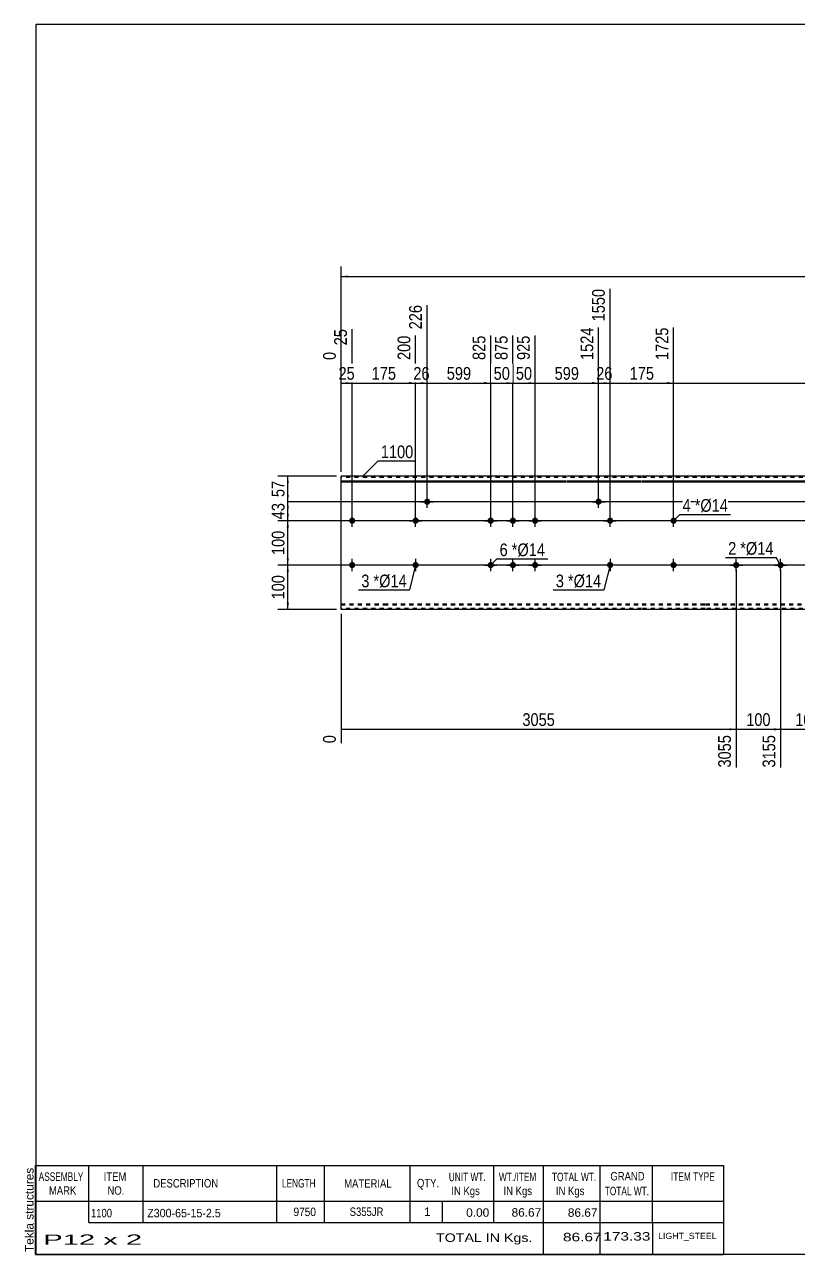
# Model space of a CAD drawing. Header units: millimetres. Extents: x -71 to 331, y -160 to 117.
# Drawn here: x -71.3 to 102.8, y -160.3 to 116.8 of the extents above; entities that cross this region are included whole.
import ezdxf

# ---------------------------------------------------------------- set-up
doc = ezdxf.new("R2010")
doc.units = ezdxf.units.MM
doc.linetypes.add('DXK_LINE_DOT1', pattern=[1.8814, 0.9407, -0.9407])
doc.styles.add('Arial', font='ARIAL.TTF', dxfattribs={"height": 0.2})
doc.styles.add('Arial Narrow', font='ARIALN.TTF', dxfattribs={"height": 0.2})

# ---------------------------------------------------------------- blocks, each defined once
blk = doc.blocks.new('Unknown-629083987-2176')
at = {"color": 5, "linetype": 'Continuous'}
for p, q in [((331.25, 116.75), (-68.75, 116.75)), ((-68.75, 116.75), (-68.75, -160.25)), ((331.25, -160.25), (331.25, 116.75)), ((-68.75, -160.25), (331.25, -160.25))]:
    blk.add_line(p, q, dxfattribs=at)
at = {"color": 174, "linetype": 'Continuous', "style": 'Arial'}
blk.add_text('Tekla structures', height=1.9102, rotation=90, dxfattribs=at).set_placement((-69.25, -159.75))
blk = doc.blocks.new('Part-629083987-1218 - 1203')
at = {"color": 2, "linetype": 'Continuous'}
for p, q in [((0, -15), (0, 15)), ((9.6, 15), (0, 15)), ((0, 13.94), (9.6, 13.94)), ((26.49, 15), (9.7, 15)), ((9.7, 13.94), (26.49, 13.94)), ((50.79, 15), (26.59, 15)), ((26.59, 13.94), (50.79, 13.94)), ((67.68, 15), (50.89, 15)), ((50.89, 13.94), (67.68, 13.94)), ((81.97, 15), (67.78, 15)), ((67.78, 13.94), (81.97, 13.94)), ((105.87, 15), (82.07, 15)), ((82.07, 13.94), (105.87, 13.94)), ((129.77, 15), (105.97, 15)), ((105.97, 13.94), (129.77, 13.94)), ((143.27, 15), (129.87, 15)), ((129.87, 13.94), (143.27, 13.94)), ((167.17, 15), (143.37, 15)), ((143.37, 13.94), (167.17, 13.94)), ((191.07, 15), (167.27, 15)), ((167.27, 13.94), (191.07, 13.94)), ((205.37, 15), (191.17, 15)), ((191.17, 13.94), (205.37, 13.94)), ((222.26, 15), (205.47, 15)), ((205.47, 13.94), (222.26, 13.94)), ((246.56, 15), (222.36, 15)), ((222.36, 13.94), (246.56, 13.94)), ((263.45, 15), (246.66, 15)), ((246.66, 13.94), (263.45, 13.94)), ((273.15, 15), (263.55, 15)), ((263.55, 13.94), (273.15, 13.94)), ((273.15, 15), (273.15, -15)), ((0, 13.76), (9.6, 13.76)), ((9.7, 13.76), (26.49, 13.76)), ((26.59, 13.76), (50.79, 13.76)), ((50.89, 13.76), (67.68, 13.76)), ((67.78, 13.76), (81.97, 13.76)), ((82.07, 13.76), (105.87, 13.76)), ((105.97, 13.76), (129.77, 13.76)), ((129.87, 13.76), (143.27, 13.76)), ((143.37, 13.76), (167.17, 13.76)), ((167.27, 13.76), (191.07, 13.76)), ((191.17, 13.76), (205.37, 13.76)), ((205.47, 13.76), (222.26, 13.76)), ((222.36, 13.76), (246.56, 13.76)), ((246.66, 13.76), (263.45, 13.76)), ((263.55, 13.76), (273.15, 13.76)), ((9.6, -15), (0, -15)), ((26.49, -15), (9.7, -15)), ((50.79, -15), (26.59, -15)), ((67.68, -15), (50.89, -15)), ((81.97, -15), (67.78, -15)), ((105.87, -15), (82.07, -15)), ((129.77, -15), (105.97, -15)), ((143.27, -15), (129.87, -15)), ((167.17, -15), (143.37, -15)), ((191.07, -15), (167.27, -15)), ((205.37, -15), (191.17, -15)), ((222.26, -15), (205.47, -15)), ((246.56, -15), (222.36, -15)), ((263.45, -15), (246.66, -15)), ((273.15, -15), (263.55, -15))]:
    blk.add_line(p, q, dxfattribs=at)
at = {"color": 7, "linetype": 'DXK_LINE_DOT1'}
for p, q in [((9.6, 14.75), (0, 14.75)), ((26.49, 14.75), (9.7, 14.75)), ((50.79, 14.75), (26.59, 14.75)), ((67.68, 14.75), (50.89, 14.75)), ((81.97, 14.75), (67.78, 14.75)), ((105.87, 14.75), (82.07, 14.75)), ((129.77, 14.75), (105.97, 14.75)), ((143.27, 14.75), (129.87, 14.75)), ((167.17, 14.75), (143.37, 14.75)), ((191.07, 14.75), (167.27, 14.75)), ((205.37, 14.75), (191.17, 14.75)), ((222.26, 14.75), (205.47, 14.75)), ((246.56, 14.75), (222.36, 14.75)), ((263.45, 14.75), (246.66, 14.75)), ((273.15, 14.75), (263.55, 14.75)), ((0, -13.76), (9.6, -13.76)), ((9.7, -13.76), (26.49, -13.76)), ((26.59, -13.76), (50.79, -13.76)), ((50.89, -13.76), (67.68, -13.76)), ((67.78, -13.76), (81.97, -13.76)), ((82.07, -13.76), (105.87, -13.76)), ((105.97, -13.76), (129.77, -13.76)), ((129.87, -13.76), (143.27, -13.76)), ((143.37, -13.76), (167.17, -13.76)), ((167.27, -13.76), (191.07, -13.76)), ((191.17, -13.76), (205.37, -13.76)), ((205.47, -13.76), (222.26, -13.76)), ((222.36, -13.76), (246.56, -13.76)), ((246.66, -13.76), (263.45, -13.76)), ((263.55, -13.76), (273.15, -13.76)), ((0, -13.94), (9.6, -13.94)), ((9.6, -14.75), (0, -14.75)), ((9.7, -13.94), (26.49, -13.94)), ((26.49, -14.75), (9.7, -14.75)), ((26.59, -13.94), (50.79, -13.94)), ((50.79, -14.75), (26.59, -14.75)), ((50.89, -13.94), (67.68, -13.94)), ((67.68, -14.75), (50.89, -14.75)), ((67.78, -13.94), (81.97, -13.94)), ((81.97, -14.75), (67.78, -14.75)), ((82.07, -13.94), (105.87, -13.94)), ((105.87, -14.75), (82.07, -14.75)), ((105.97, -13.94), (129.77, -13.94)), ((129.77, -14.75), (105.97, -14.75)), ((129.87, -13.94), (143.27, -13.94)), ((143.27, -14.75), (129.87, -14.75)), ((143.37, -13.94), (167.17, -13.94)), ((167.17, -14.75), (143.37, -14.75)), ((167.27, -13.94), (191.07, -13.94)), ((191.07, -14.75), (167.27, -14.75)), ((191.17, -13.94), (205.37, -13.94)), ((205.37, -14.75), (191.17, -14.75)), ((205.47, -13.94), (222.26, -13.94)), ((222.26, -14.75), (205.47, -14.75)), ((222.36, -13.94), (246.56, -13.94)), ((246.56, -14.75), (222.36, -14.75)), ((246.66, -13.94), (263.45, -13.94)), ((263.45, -14.75), (246.66, -14.75)), ((263.55, -13.94), (273.15, -13.94)), ((273.15, -14.75), (263.55, -14.75))]:
    blk.add_line(p, q, dxfattribs=at)
blk = doc.blocks.new('Bolt-629083987-1224 - 1203')
at = {"linetype": 'Continuous'}
for points in [[(32.99, 5, -1), (34.39, 5, -1)], [(37.99, 5, -1), (39.39, 5, -1)], [(42.99, 5, -1), (44.39, 5, -1)], [(32.99, -5, -1), (34.39, -5, -1)], [(37.99, -5, -1), (39.39, -5, -1)], [(42.99, -5, -1), (44.39, -5, -1)]]:
    blk.add_hatch(color=3, dxfattribs=at).paths.add_polyline_path(points)
at = {"color": 3, "linetype": 'Continuous'}
for p, q in [((33.69, 3.6), (33.69, 6.4)), ((38.69, 3.6), (38.69, 6.4)), ((43.69, 3.6), (43.69, 6.4)), ((32.29, 5), (35.09, 5)), ((37.29, 5), (40.09, 5)), ((42.29, 5), (45.09, 5)), ((32.29, -5), (35.09, -5)), ((33.69, -6.4), (33.69, -3.6)), ((37.29, -5), (40.09, -5)), ((38.69, -6.4), (38.69, -3.6)), ((42.29, -5), (45.09, -5)), ((43.69, -6.4), (43.69, -3.6))]:
    blk.add_line(p, q, dxfattribs=at)
blk = doc.blocks.new('Bolt-629083987-1225 - 1203')
at = {"linetype": 'Continuous'}
blk.add_hatch(color=3, dxfattribs=at).paths.add_polyline_path([(18.69, 9.27, -1), (20.09, 9.27, -1)])
at = {"color": 3, "linetype": 'Continuous'}
for p, q in [((17.99, 9.27), (20.79, 9.27)), ((19.39, 7.87), (19.39, 10.67))]:
    blk.add_line(p, q, dxfattribs=at)
blk = doc.blocks.new('Bolt-629083987-1226 - 1203')
at = {"linetype": 'Continuous'}
blk.add_hatch(color=3, dxfattribs=at).paths.add_polyline_path([(57.28, 9.27, -1), (58.68, 9.27, -1)])
at = {"color": 3, "linetype": 'Continuous'}
for p, q in [((56.58, 9.27), (59.38, 9.27)), ((57.98, 7.87), (57.98, 10.67))]:
    blk.add_line(p, q, dxfattribs=at)
blk = doc.blocks.new('Bolt-629083987-1227 - 1203')
at = {"linetype": 'Continuous'}
blk.add_hatch(color=3, dxfattribs=at).paths.add_polyline_path([(17.49, -5, -1), (16.09, -5, -1)])
at = {"color": 3, "linetype": 'Continuous'}
for p, q in [((18.19, -5), (15.39, -5)), ((16.79, -3.6), (16.79, -6.4))]:
    blk.add_line(p, q, dxfattribs=at)
blk = doc.blocks.new('Bolt-629083987-1228 - 1203')
at = {"linetype": 'Continuous'}
blk.add_hatch(color=3, dxfattribs=at).paths.add_polyline_path([(16.09, 5, -1), (17.49, 5, -1)])
at = {"color": 3, "linetype": 'Continuous'}
for p, q in [((16.79, 3.6), (16.79, 6.4)), ((15.39, 5), (18.19, 5))]:
    blk.add_line(p, q, dxfattribs=at)
blk = doc.blocks.new('Bolt-629083987-1229 - 1203')
at = {"linetype": 'Continuous'}
for points in [[(88.97, -4.3, -1), (88.97, -5.7, -1)], [(98.97, -4.3, -1), (98.97, -5.7, -1)]]:
    blk.add_hatch(color=3, dxfattribs=at).paths.add_polyline_path(points)
at = {"color": 3, "linetype": 'Continuous'}
for p, q in [((87.57, -5), (90.37, -5)), ((88.97, -6.4), (88.97, -3.6)), ((97.57, -5), (100.37, -5)), ((98.97, -6.4), (98.97, -3.6))]:
    blk.add_line(p, q, dxfattribs=at)
blk = doc.blocks.new('Bolt-629083987-1233 - 1203')
at = {"linetype": 'Continuous'}
blk.add_hatch(color=3, dxfattribs=at).paths.add_polyline_path([(59.88, 5, -1), (61.28, 5, -1)])
at = {"color": 3, "linetype": 'Continuous'}
for p, q in [((60.58, 3.6), (60.58, 6.4)), ((59.18, 5), (61.98, 5))]:
    blk.add_line(p, q, dxfattribs=at)
blk = doc.blocks.new('Bolt-629083987-1234 - 1203')
at = {"linetype": 'Continuous'}
blk.add_hatch(color=3, dxfattribs=at).paths.add_polyline_path([(61.28, -5, -1), (59.88, -5, -1)])
at = {"color": 3, "linetype": 'Continuous'}
for p, q in [((61.98, -5), (59.18, -5)), ((60.58, -3.6), (60.58, -6.4))]:
    blk.add_line(p, q, dxfattribs=at)
blk = doc.blocks.new('Bolt-629083987-1235 - 1203')
at = {"linetype": 'Continuous'}
for points in [[(1.8, 5, -1), (3.2, 5, -1)], [(74.18, 5, -1), (75.58, 5, -1)]]:
    blk.add_hatch(color=3, dxfattribs=at).paths.add_polyline_path(points)
at = {"color": 3, "linetype": 'Continuous'}
for p, q in [((2.5, 3.6), (2.5, 6.4)), ((74.88, 3.6), (74.88, 6.4)), ((3.9, 5), (1.1, 5)), ((76.28, 5), (73.48, 5))]:
    blk.add_line(p, q, dxfattribs=at)
blk = doc.blocks.new('Bolt-629083987-1236 - 1203')
at = {"linetype": 'Continuous'}
for points in [[(1.8, -5, -1), (3.2, -5, -1)], [(74.18, -5, -1), (75.58, -5, -1)]]:
    blk.add_hatch(color=3, dxfattribs=at).paths.add_polyline_path(points)
at = {"color": 3, "linetype": 'Continuous'}
for p, q in [((3.9, -5), (1.1, -5)), ((2.5, -6.4), (2.5, -3.6)), ((76.28, -5), (73.48, -5)), ((74.88, -6.4), (74.88, -3.6))]:
    blk.add_line(p, q, dxfattribs=at)
blk = doc.blocks.new('StraightDimension-629083987-1303 - 1203')
at = {"linetype": 'Continuous'}
blk.add_hatch(color=7, dxfattribs=at).paths.add_polyline_path([(59.08, 36.25), (60.58, 36), (59.08, 35.75)])
at = {"color": 7, "linetype": 'Continuous'}
for p, q in [((60.58, 6), (60.58, 57.21)), ((57.98, 10.27), (57.98, 48.51)), ((57.98, 36), (60.58, 36))]:
    blk.add_line(p, q, dxfattribs=at)
at = {"color": 0, "linetype": 'Continuous'}
blk.add_wipeout([(59.98, 57.81), (55.78, 57.81), (55.78, 49.3), (59.98, 49.3)], dxfattribs=at)
at = {"color": 0}
blk.add_wipeout([(61.71, 36.15), (61.71, 40.35), (56.85, 40.35), (56.85, 36.15)], dxfattribs=at)
at = {"color": 3, "linetype": 'Continuous', "style": 'Arial Narrow'}
blk.add_text('1550', height=2.863, rotation=90.0002, dxfattribs=at).set_placement((59.38, 49.9))
at = {"color": 3, "style": 'Arial Narrow'}
blk.add_text('26', height=2.863, dxfattribs=at).set_placement((57.45, 36.75))
blk = doc.blocks.new('StraightDimension-629083987-1301 - 1203')
at = {"linetype": 'Continuous'}
blk.add_hatch(color=7, dxfattribs=at).paths.add_polyline_path([(196.77, 36.25), (198.27, 36), (196.77, 35.75)])
at = {"color": 7, "linetype": 'Continuous'}
for p, q in [((74.88, 6), (74.88, 48.51)), ((198.27, 6), (198.27, 44.61)), ((74.88, 36), (198.27, 36))]:
    blk.add_line(p, q, dxfattribs=at)
at = {"color": 0, "linetype": 'Continuous'}
blk.add_wipeout([(197.67, 45.21), (193.47, 45.21), (193.47, 36.7), (197.67, 36.7)], dxfattribs=at)
at = {"color": 0}
blk.add_wipeout([(140.83, 36.15), (140.83, 40.35), (132.32, 40.35), (132.32, 36.15)], dxfattribs=at)
at = {"color": 3, "linetype": 'Continuous', "style": 'Arial Narrow'}
blk.add_text('8025', height=2.863, rotation=90.0002, dxfattribs=at).set_placement((197.07, 37.3))
at = {"color": 3, "style": 'Arial Narrow'}
blk.add_text('6300', height=2.863, dxfattribs=at).set_placement((132.92, 36.75))
blk = doc.blocks.new('StraightDimension-629083987-1305 - 1203')
at = {"linetype": 'Continuous'}
blk.add_hatch(color=7, dxfattribs=at).paths.add_polyline_path([(42.19, 36.25), (43.69, 36), (42.19, 35.75)])
at = {"color": 7, "linetype": 'Continuous'}
for p, q in [((38.69, 6), (38.69, 46.68)), ((43.69, 6), (43.69, 46.68)), ((38.69, 36), (43.69, 36))]:
    blk.add_line(p, q, dxfattribs=at)
at = {"color": 0}
blk.add_wipeout([(43.62, 36.15), (43.62, 40.35), (38.76, 40.35), (38.76, 36.15)], dxfattribs=at)
at = {"color": 0, "linetype": 'Continuous'}
blk.add_wipeout([(43.09, 47.28), (38.89, 47.28), (38.89, 40.6), (43.09, 40.6)], dxfattribs=at)
at = {"color": 3, "linetype": 'Continuous', "style": 'Arial Narrow'}
blk.add_text('925', height=2.863, rotation=90.0002, dxfattribs=at).set_placement((42.49, 41.2))
at = {"color": 3, "style": 'Arial Narrow'}
blk.add_text('50', height=2.863, dxfattribs=at).set_placement((39.36, 36.75))
blk = doc.blocks.new('StraightDimension-629083987-1309 - 1203')
at = {"linetype": 'Continuous'}
blk.add_hatch(color=7, dxfattribs=at).paths.add_polyline_path([(15.29, 36.25), (16.79, 36), (15.29, 35.75)])
at = {"color": 7, "linetype": 'Continuous'}
for p, q in [((2.5, 6), (2.5, 48.16)), ((16.79, 6), (16.79, 46.68)), ((2.5, 36), (16.79, 36))]:
    blk.add_line(p, q, dxfattribs=at)
at = {"color": 0}
blk.add_wipeout([(12.99, 36.15), (12.99, 40.35), (6.3, 40.35), (6.3, 36.15)], dxfattribs=at)
at = {"color": 0, "linetype": 'Continuous'}
blk.add_wipeout([(16.19, 47.28), (11.99, 47.28), (11.99, 40.6), (16.19, 40.6)], dxfattribs=at)
at = {"color": 3, "linetype": 'Continuous', "style": 'Arial Narrow'}
blk.add_text('200', height=2.863, rotation=90.0002, dxfattribs=at).set_placement((15.59, 41.2))
at = {"color": 3, "style": 'Arial Narrow'}
blk.add_text('175', height=2.863, dxfattribs=at).set_placement((6.9, 36.75))
blk = doc.blocks.new('StraightDimension-629083987-1308 - 1203')
at = {"linetype": 'Continuous'}
blk.add_hatch(color=7, dxfattribs=at).paths.add_polyline_path([(17.89, 36.25), (19.39, 36), (17.89, 35.75)])
at = {"color": 7, "linetype": 'Continuous'}
for p, q in [((19.39, 10.27), (19.39, 53.58)), ((16.79, 6), (16.79, 46.68)), ((16.79, 36), (19.39, 36))]:
    blk.add_line(p, q, dxfattribs=at)
at = {"color": 0, "linetype": 'Continuous'}
blk.add_wipeout([(18.79, 54.18), (14.59, 54.18), (14.59, 47.5), (18.79, 47.5)], dxfattribs=at)
at = {"color": 0}
blk.add_wipeout([(20.52, 36.15), (20.52, 40.35), (15.67, 40.35), (15.67, 36.15)], dxfattribs=at)
at = {"color": 3, "linetype": 'Continuous', "style": 'Arial Narrow'}
blk.add_text('226', height=2.863, rotation=90.0002, dxfattribs=at).set_placement((18.19, 48.1))
at = {"color": 3, "style": 'Arial Narrow'}
blk.add_text('26', height=2.863, dxfattribs=at).set_placement((16.27, 36.75))
blk = doc.blocks.new('StraightDimension-629083987-1307 - 1203')
at = {"linetype": 'Continuous'}
blk.add_hatch(color=7, dxfattribs=at).paths.add_polyline_path([(32.19, 36.25), (33.69, 36), (32.19, 35.75)])
at = {"color": 7, "linetype": 'Continuous'}
for p, q in [((19.39, 10.27), (19.39, 53.58)), ((33.69, 6), (33.69, 46.68)), ((19.39, 36), (33.69, 36))]:
    blk.add_line(p, q, dxfattribs=at)
at = {"color": 0}
blk.add_wipeout([(29.88, 36.15), (29.88, 40.35), (23.2, 40.35), (23.2, 36.15)], dxfattribs=at)
at = {"color": 0, "linetype": 'Continuous'}
blk.add_wipeout([(33.09, 47.28), (28.89, 47.28), (28.89, 40.6), (33.09, 40.6)], dxfattribs=at)
at = {"color": 3, "linetype": 'Continuous', "style": 'Arial Narrow'}
blk.add_text('825', height=2.863, rotation=90.0002, dxfattribs=at).set_placement((32.49, 41.2))
at = {"color": 3, "style": 'Arial Narrow'}
blk.add_text('599', height=2.863, dxfattribs=at).set_placement((23.8, 36.75))
blk = doc.blocks.new('StraightDimension-629083987-1304 - 1203')
at = {"linetype": 'Continuous'}
blk.add_hatch(color=7, dxfattribs=at).paths.add_polyline_path([(56.48, 36.25), (57.98, 36), (56.48, 35.75)])
at = {"color": 7, "linetype": 'Continuous'}
for p, q in [((57.98, 10.27), (57.98, 48.51)), ((43.69, 6), (43.69, 46.68)), ((43.69, 36), (57.98, 36))]:
    blk.add_line(p, q, dxfattribs=at)
at = {"color": 0}
blk.add_wipeout([(54.18, 36.15), (54.18, 40.35), (47.49, 40.35), (47.49, 36.15)], dxfattribs=at)
at = {"color": 0, "linetype": 'Continuous'}
blk.add_wipeout([(57.38, 49.11), (53.18, 49.11), (53.18, 40.6), (57.38, 40.6)], dxfattribs=at)
at = {"color": 3, "linetype": 'Continuous', "style": 'Arial Narrow'}
blk.add_text('1524', height=2.863, rotation=90.0002, dxfattribs=at).set_placement((56.78, 41.2))
at = {"color": 3, "style": 'Arial Narrow'}
blk.add_text('599', height=2.863, dxfattribs=at).set_placement((48.09, 36.75))
blk = doc.blocks.new('StraightDimension-629083987-1302 - 1203')
at = {"linetype": 'Continuous'}
blk.add_hatch(color=7, dxfattribs=at).paths.add_polyline_path([(73.38, 36.25), (74.88, 36), (73.38, 35.75)])
at = {"color": 7, "linetype": 'Continuous'}
for p, q in [((60.58, 6), (60.58, 57.21)), ((74.88, 6), (74.88, 48.51)), ((60.58, 36), (74.88, 36))]:
    blk.add_line(p, q, dxfattribs=at)
at = {"color": 0}
blk.add_wipeout([(71.07, 36.15), (71.07, 40.35), (64.39, 40.35), (64.39, 36.15)], dxfattribs=at)
at = {"color": 0, "linetype": 'Continuous'}
blk.add_wipeout([(74.28, 49.11), (70.08, 49.11), (70.08, 40.6), (74.28, 40.6)], dxfattribs=at)
at = {"color": 3, "linetype": 'Continuous', "style": 'Arial Narrow'}
blk.add_text('1725', height=2.863, rotation=90.0002, dxfattribs=at).set_placement((73.68, 41.2))
at = {"color": 3, "style": 'Arial Narrow'}
blk.add_text('175', height=2.863, dxfattribs=at).set_placement((64.99, 36.75))
blk = doc.blocks.new('StraightDimension-629083987-1306 - 1203')
at = {"linetype": 'Continuous'}
blk.add_hatch(color=7, dxfattribs=at).paths.add_polyline_path([(37.19, 36.25), (38.69, 36), (37.19, 35.75)])
at = {"color": 7, "linetype": 'Continuous'}
for p, q in [((33.69, 6), (33.69, 46.68)), ((38.69, 6), (38.69, 46.68)), ((33.69, 36), (38.69, 36))]:
    blk.add_line(p, q, dxfattribs=at)
at = {"color": 0}
blk.add_wipeout([(38.62, 36.15), (38.62, 40.35), (33.76, 40.35), (33.76, 36.15)], dxfattribs=at)
at = {"color": 0, "linetype": 'Continuous'}
blk.add_wipeout([(38.09, 47.28), (33.89, 47.28), (33.89, 40.6), (38.09, 40.6)], dxfattribs=at)
at = {"color": 3, "linetype": 'Continuous', "style": 'Arial Narrow'}
blk.add_text('875', height=2.863, rotation=90.0002, dxfattribs=at).set_placement((37.49, 41.2))
at = {"color": 3, "style": 'Arial Narrow'}
blk.add_text('50', height=2.863, dxfattribs=at).set_placement((34.36, 36.75))
blk = doc.blocks.new('StraightDimension-629083987-1310 - 1203')
at = {"linetype": 'Continuous'}
blk.add_hatch(color=7, dxfattribs=at).paths.add_polyline_path([(1, 36.25), (2.5, 36), (1, 35.75)])
at = {"color": 7, "linetype": 'Continuous'}
for p, q in [((2.5, 6), (2.5, 48.16)), ((0, 16), (0, 43.03)), ((0, 36), (2.5, 36))]:
    blk.add_line(p, q, dxfattribs=at)
at = {"color": 0, "linetype": 'Continuous'}
blk.add_wipeout([(1.9, 48.76), (-2.3, 48.76), (-2.3, 43.9), (1.9, 43.9)], dxfattribs=at)
at = {"color": 0}
blk.add_wipeout([(3.68, 36.15), (3.68, 40.35), (-1.18, 40.35), (-1.18, 36.15)], dxfattribs=at)
at = {"color": 0, "linetype": 'Continuous'}
blk.add_wipeout([(-0.6, 43.63), (-4.8, 43.63), (-4.8, 40.6), (-0.6, 40.6)], dxfattribs=at)
at = {"color": 3, "linetype": 'Continuous', "style": 'Arial Narrow'}
for s, height, p in [('25', 2.863, (1.3, 44.5)), ('0', 2.86, (-1.2, 41.2))]:
    blk.add_text(s, height=height, rotation=90.0002, dxfattribs=at).set_placement(p)
at = {"color": 3, "style": 'Arial Narrow'}
blk.add_text('25', height=2.863, dxfattribs=at).set_placement((-0.58, 36.75))
blk = doc.blocks.new('StraightDimension-629083987-1392 - 1203')
at = {"linetype": 'Continuous'}
blk.add_hatch(color=7, dxfattribs=at).paths.add_polyline_path([(111.37, -41.75), (112.87, -42), (111.37, -42.25)])
at = {"color": 7, "linetype": 'Continuous'}
for p, q in [((98.97, -6), (98.97, -50.61)), ((112.87, -6), (112.87, -50.61)), ((98.97, -42), (112.87, -42))]:
    blk.add_line(p, q, dxfattribs=at)
at = {"color": 0}
blk.add_wipeout([(110.18, -41.85), (110.18, -37.65), (101.67, -37.65), (101.67, -41.85)], dxfattribs=at)
at = {"color": 3, "style": 'Arial Narrow'}
blk.add_text('1080', height=2.863, dxfattribs=at).set_placement((102.27, -41.25))
at = {"color": 0, "linetype": 'Continuous'}
blk.add_wipeout([(112.27, -42.7), (108.07, -42.7), (108.07, -51.21), (112.27, -51.21)], dxfattribs=at)
at = {"color": 3, "linetype": 'Continuous', "style": 'Arial Narrow'}
blk.add_text('4235', height=2.863, rotation=90.0002, dxfattribs=at).set_placement((111.67, -50.61))
blk = doc.blocks.new('StraightDimension-629083987-1393 - 1203')
at = {"linetype": 'Continuous'}
blk.add_hatch(color=7, dxfattribs=at).paths.add_polyline_path([(97.47, -41.75), (98.97, -42), (97.47, -42.25)])
at = {"color": 7, "linetype": 'Continuous'}
for p, q in [((88.97, -6), (88.97, -50.61)), ((98.97, -6), (98.97, -50.61)), ((88.97, -42), (98.97, -42))]:
    blk.add_line(p, q, dxfattribs=at)
at = {"color": 0}
blk.add_wipeout([(97.32, -41.85), (97.32, -37.65), (90.63, -37.65), (90.63, -41.85)], dxfattribs=at)
at = {"color": 3, "style": 'Arial Narrow'}
blk.add_text('100', height=2.863, dxfattribs=at).set_placement((91.23, -41.25))
at = {"color": 0, "linetype": 'Continuous'}
blk.add_wipeout([(98.37, -42.7), (94.17, -42.7), (94.17, -51.21), (98.37, -51.21)], dxfattribs=at)
at = {"color": 3, "linetype": 'Continuous', "style": 'Arial Narrow'}
blk.add_text('3155', height=2.863, rotation=90.0002, dxfattribs=at).set_placement((97.77, -50.61))
blk = doc.blocks.new('StraightDimension-629083987-1394 - 1203')
at = {"linetype": 'Continuous'}
blk.add_hatch(color=7, dxfattribs=at).paths.add_polyline_path([(87.47, -41.75), (88.97, -42), (87.47, -42.25)])
at = {"color": 7, "linetype": 'Continuous'}
for p, q in [((88.97, -6), (88.97, -50.61)), ((0, -16), (0, -45.13)), ((0, -42), (88.97, -42))]:
    blk.add_line(p, q, dxfattribs=at)
at = {"color": 0}
blk.add_wipeout([(48.74, -41.85), (48.74, -37.65), (40.23, -37.65), (40.23, -41.85)], dxfattribs=at)
at = {"color": 0, "linetype": 'Continuous'}
for points in [[(-0.6, -42.7), (-4.8, -42.7), (-4.8, -45.73), (-0.6, -45.73)], [(88.37, -42.7), (84.17, -42.7), (84.17, -51.21), (88.37, -51.21)]]:
    blk.add_wipeout(points, dxfattribs=at)
at = {"color": 3, "style": 'Arial Narrow'}
blk.add_text('3055', height=2.863, dxfattribs=at).set_placement((40.83, -41.25))
at = {"color": 3, "linetype": 'Continuous', "style": 'Arial Narrow'}
for s, height, p in [('0', 2.86, (-1.2, -45.13)), ('3055', 2.863, (87.77, -50.61))]:
    blk.add_text(s, height=height, rotation=90.0002, dxfattribs=at).set_placement(p)
blk = doc.blocks.new('StraightDimension-629083987-1425 - 1203')
at = {"linetype": 'Continuous'}
for points in [[(-12.25, 13.5), (-12, 15), (-11.75, 13.5)], [(-11.75, 10.77), (-12, 9.27), (-12.25, 10.77)]]:
    blk.add_hatch(color=7, dxfattribs=at).paths.add_polyline_path(points)
at = {"color": 7, "linetype": 'Continuous'}
for p, q in [((-1, 15), (-14.25, 15)), ((-12, 9.27), (-12, 15)), ((214.17, 9.27), (-14.25, 9.27))]:
    blk.add_line(p, q, dxfattribs=at)
at = {"color": 0}
blk.add_wipeout([(-12.15, 14.56), (-16.35, 14.56), (-16.35, 9.71), (-12.15, 9.71)], dxfattribs=at)
at = {"color": 3, "style": 'Arial Narrow'}
blk.add_text('57', height=2.863, rotation=90.0002, dxfattribs=at).set_placement((-12.75, 10.31))
blk = doc.blocks.new('StraightDimension-629083987-1426 - 1203')
at = {"linetype": 'Continuous'}
for points in [[(-12.25, 7.77), (-12, 9.27), (-11.75, 7.77)], [(-11.75, 6.5), (-12, 5), (-12.25, 6.5)]]:
    blk.add_hatch(color=7, dxfattribs=at).paths.add_polyline_path(points)
at = {"color": 7, "linetype": 'Continuous'}
for p, q in [((214.17, 9.27), (-14.25, 9.27)), ((-12, 5), (-12, 9.27)), ((197.27, 5), (-14.25, 5))]:
    blk.add_line(p, q, dxfattribs=at)
at = {"color": 0}
blk.add_wipeout([(-12.15, 9.56), (-16.35, 9.56), (-16.35, 4.71), (-12.15, 4.71)], dxfattribs=at)
at = {"color": 3, "style": 'Arial Narrow'}
blk.add_text('43', height=2.863, rotation=90.0002, dxfattribs=at).set_placement((-12.75, 5.31))
blk = doc.blocks.new('StraightDimension-629083987-1427 - 1203')
at = {"linetype": 'Continuous'}
for points in [[(-12.25, 3.5), (-12, 5), (-11.75, 3.5)], [(-11.75, -3.5), (-12, -5), (-12.25, -3.5)]]:
    blk.add_hatch(color=7, dxfattribs=at).paths.add_polyline_path(points)
at = {"color": 7, "linetype": 'Continuous'}
for p, q in [((197.27, 5), (-14.25, 5)), ((-12, -5), (-12, 5)), ((197.27, -5), (-14.25, -5))]:
    blk.add_line(p, q, dxfattribs=at)
at = {"color": 0}
blk.add_wipeout([(-12.15, 3.34), (-16.35, 3.34), (-16.35, -3.34), (-12.15, -3.34)], dxfattribs=at)
at = {"color": 3, "style": 'Arial Narrow'}
blk.add_text('100', height=2.863, rotation=90.0002, dxfattribs=at).set_placement((-12.75, -2.74))
blk = doc.blocks.new('StraightDimension-629083987-1428 - 1203')
at = {"linetype": 'Continuous'}
for points in [[(-12.25, -6.5), (-12, -5), (-11.75, -6.5)], [(-11.75, -13.5), (-12, -15), (-12.25, -13.5)]]:
    blk.add_hatch(color=7, dxfattribs=at).paths.add_polyline_path(points)
at = {"color": 7, "linetype": 'Continuous'}
for p, q in [((197.27, -5), (-14.25, -5)), ((-12, -15), (-12, -5)), ((-1, -15), (-14.25, -15))]:
    blk.add_line(p, q, dxfattribs=at)
at = {"color": 0}
blk.add_wipeout([(-12.15, -6.66), (-16.35, -6.66), (-16.35, -13.34), (-12.15, -13.34)], dxfattribs=at)
at = {"color": 3, "style": 'Arial Narrow'}
blk.add_text('100', height=2.863, rotation=90.0002, dxfattribs=at).set_placement((-12.75, -12.74))
blk = doc.blocks.new('StraightDimension-629083987-1467 - 1203')
at = {"linetype": 'Continuous'}
for points in [[(1.5, 59.75), (0, 60), (1.5, 60.25)], [(271.65, 60.25), (273.15, 60), (271.65, 59.75)]]:
    blk.add_hatch(color=7, dxfattribs=at).paths.add_polyline_path(points)
at = {"color": 7, "linetype": 'Continuous'}
for p, q in [((0, 16), (0, 62.25)), ((273.15, 16), (273.15, 62.25)), ((0, 60), (273.15, 60))]:
    blk.add_line(p, q, dxfattribs=at)
at = {"color": 0}
blk.add_wipeout([(140.83, 60.15), (140.83, 64.35), (132.32, 64.35), (132.32, 60.15)], dxfattribs=at)
at = {"color": 3, "style": 'Arial Narrow'}
blk.add_text('9750', height=2.863, dxfattribs=at).set_placement((132.92, 60.75))
blk = doc.blocks.new('CBS_BOM-629083987-2267')
at = {"color": 7, "linetype": 'Continuous'}
for p, q in [((-68.78, -148.28), (-68.78, -140.28)), ((-68.78, -140.28), (86.14, -140.28)), ((-56.78, -148.28), (-56.78, -140.28)), ((-44.59, -148.28), (-44.59, -140.28)), ((-14.43, -148.28), (-14.43, -140.28)), ((-3.75, -148.28), (-3.75, -140.28)), ((15.57, -148.28), (15.57, -140.28)), ((34.37, -148.28), (34.37, -140.28)), ((45.58, -148.28), (45.58, -140.28)), ((58.37, -148.28), (58.37, -140.28)), ((70.12, -148.28), (70.12, -140.28)), ((86.14, -140.29), (86.14, -148.27)), ((-68.78, -148.28), (86.14, -148.28)), ((-68.78, -153.08), (-68.78, -148.28)), ((-56.78, -153.08), (-56.78, -148.28)), ((-44.59, -153.08), (-44.59, -148.28)), ((-14.43, -153.08), (-14.43, -148.28)), ((-3.75, -153.08), (-3.75, -148.28)), ((15.57, -153.08), (15.57, -148.28)), ((22.83, -153.08), (22.83, -148.28)), ((34.37, -153.08), (34.37, -148.28)), ((45.58, -153.08), (45.58, -148.28)), ((58.37, -153.08), (58.37, -148.28)), ((70.14, -153.08), (70.14, -148.28)), ((86.14, -148.28), (86.14, -153.08)), ((-68.78, -160.28), (-68.78, -153.1)), ((-56.78, -153.08), (86.14, -153.08)), ((45.58, -160.28), (45.58, -153.1)), ((58.37, -160.28), (58.37, -153.1)), ((70.18, -160.28), (70.18, -153.1)), ((86.14, -153.08), (86.14, -160.28)), ((-68.78, -160.28), (86.14, -160.28))]:
    blk.add_line(p, q, dxfattribs=at)
at = {"color": 3, "linetype": 'Continuous', "style": 'Arial'}
for s, height, width, p in [('ASSEMBLY', 1.91, 0.7, (-68.1, -143.71)), ('ITEM', 1.91, 0.8, (-53.45, -143.71)), ('DESCRIPTION', 1.9102, 0.8, (-42.27, -145.21)), ('LENGTH', 1.91, 0.7, (-13.32, -145.21)), ('MATERIAL', 1.91, 0.8, (0.7, -145.26)), ('QTY.', 1.91, 0.8, (17.09, -145.18)), ('UNIT WT.', 1.91, 0.7, (24.26, -143.78)), ('WT./ITEM', 1.91, 0.7, (35.55, -143.78)), ('TOTAL WT.', 1.91, 0.7, (47.49, -143.78)), ('GRAND', 1.91, 0.8, (60.64, -143.62)), ('ITEM TYPE', 1.91, 0.7, (74.28, -143.7)), ('MARK', 1.91, 0.8, (-65.78, -146.84)), ('NO.', 1.91, 0.8, (-52.6, -146.84)), ('IN Kgs', 1.91, 0.8, (24.84, -146.92)), ('IN Kgs', 1.91, 0.8, (36.59, -146.92)), ('IN Kgs', 1.91, 0.8, (48.38, -146.92)), ('TOTAL WT.', 1.91, 0.7, (59.38, -146.96))]:
    blk.add_text(s, height=height, dxfattribs=dict(at, width=width)).set_placement(p)
at = {"color": 7, "linetype": 'Continuous', "style": 'Arial'}
for s, height, width, p in [('1100', 1.91, 0.8, (-56.32, -151.93)), ('Z300-65-15-2.5', 1.9102, 0.9, (-43.65, -151.93)), ('9750', 1.91, 0.85, (-10.71, -151.65)), ('S355JR', 1.91, 0.8, (1.94, -151.62))]:
    blk.add_text(s, height=height, dxfattribs=dict(at, width=width)).set_placement(p)
for s, p in [('1', (18.66, -151.62)), ('0.00', (28.17, -151.81)), ('86.67', (38.39, -151.78)), ('86.67', (51.06, -151.81))]:
    blk.add_text(s, height=1.91, dxfattribs=at).set_placement(p)
at = {"color": 6, "linetype": 'Continuous', "style": 'Arial'}
for s, height, width, p in [('P12 x 2', 2.292, 2.05, (-67.06, -158.09)), ('TOTAL IN Kgs.', 1.9102, 1.2, (21.38, -157.48)), ('86.67', 1.91, 1.3, (49.97, -157.33)), ('173.33', 1.91, 1.3, (59.04, -157.17))]:
    blk.add_text(s, height=height, dxfattribs=dict(at, width=width)).set_placement(p)
blk.add_text('LIGHT_STEEL', height=1.4135, dxfattribs=at).set_placement((71.39, -156.83))
blk = doc.blocks.new('Mark-629083987-1470 - 1203')
at = {"color": 0}
blk.add_wipeout([(16.27, 19.09), (16.27, 22.09), (8.96, 22.09), (8.96, 19.09)], dxfattribs=at)
blk.add_wipeout([(16.27, 19.09), (16.27, 22.09), (8.96, 22.09), (8.96, 19.09)], dxfattribs=at)
at = {"color": 7, "linetype": 'Continuous'}
for p, q in [((4.82, 14.95), (8.36, 18.49)), ((8.36, 18.49), (16.87, 18.49))]:
    blk.add_line(p, q, dxfattribs=at)
at = {"color": 3, "style": 'Arial Narrow'}
blk.add_text('1100', height=2.863, dxfattribs=at).set_placement((8.96, 19.09))
blk = doc.blocks.new('MarkSet-629083987-1503 - 1203')
at = {"color": 0}
blk.add_wipeout([(50.18, -10.01), (50.18, -7.01), (48.35, -7.01), (48.35, -10.01)], dxfattribs=at)
blk.add_wipeout([(50.18, -10.01), (50.18, -7.01), (48.35, -7.01), (48.35, -10.01)], dxfattribs=at)
blk.add_wipeout([(52.36, -10.01), (52.36, -7.01), (51.08, -7.01), (51.08, -10.01)], dxfattribs=at)
blk.add_wipeout([(52.36, -10.01), (52.36, -7.01), (51.08, -7.01), (51.08, -10.01)], dxfattribs=at)
at = {"color": 3, "style": 'Arial Narrow'}
blk.add_text('3', height=2.86, dxfattribs=at).set_placement((48.35, -10.01))
at = {"color": 0}
blk.add_wipeout([(58.57, -10.01), (58.57, -7.01), (52.36, -7.01), (52.36, -10.01)], dxfattribs=at)
blk.add_wipeout([(58.57, -10.01), (58.57, -7.01), (52.36, -7.01), (52.36, -10.01)], dxfattribs=at)
at = {"color": 7, "linetype": 'Continuous'}
for p in [(60.58, -5), (47.75, -10.61)]:
    blk.add_line(p, (59.17, -10.61), dxfattribs=at)
at = {"color": 3, "style": 'Arial Narrow'}
for s, height, p in [('*', 2.86, (51.08, -10.01)), ('Ø14', 2.863, (52.36, -10.01))]:
    blk.add_text(s, height=height, dxfattribs=at).set_placement(p)
blk = doc.blocks.new('MarkSet-629083987-1496 - 1203')
at = {"color": 0}
blk.add_wipeout([(6.39, -10.01), (6.39, -7.01), (4.56, -7.01), (4.56, -10.01)], dxfattribs=at)
blk.add_wipeout([(6.39, -10.01), (6.39, -7.01), (4.56, -7.01), (4.56, -10.01)], dxfattribs=at)
blk.add_wipeout([(8.57, -10.01), (8.57, -7.01), (7.29, -7.01), (7.29, -10.01)], dxfattribs=at)
blk.add_wipeout([(8.57, -10.01), (8.57, -7.01), (7.29, -7.01), (7.29, -10.01)], dxfattribs=at)
at = {"color": 3, "style": 'Arial Narrow'}
blk.add_text('3', height=2.86, dxfattribs=at).set_placement((4.56, -10.01))
at = {"color": 0}
blk.add_wipeout([(14.78, -10.01), (14.78, -7.01), (8.57, -7.01), (8.57, -10.01)], dxfattribs=at)
blk.add_wipeout([(14.78, -10.01), (14.78, -7.01), (8.57, -7.01), (8.57, -10.01)], dxfattribs=at)
at = {"color": 7, "linetype": 'Continuous'}
for p in [(16.79, -5), (3.96, -10.61)]:
    blk.add_line(p, (15.38, -10.61), dxfattribs=at)
at = {"color": 3, "style": 'Arial Narrow'}
for s, height, p in [('*', 2.86, (7.29, -10.01)), ('Ø14', 2.863, (8.57, -10.01))]:
    blk.add_text(s, height=height, dxfattribs=at).set_placement(p)
blk = doc.blocks.new('MarkSet-629083987-1509 - 1203')
at = {"color": 0}
blk.add_wipeout([(78.72, 7.01), (78.72, 10.01), (76.89, 10.01), (76.89, 7.01)], dxfattribs=at)
blk.add_wipeout([(78.72, 7.01), (78.72, 10.01), (76.89, 10.01), (76.89, 7.01)], dxfattribs=at)
at = {"color": 7, "linetype": 'Continuous'}
blk.add_line((74.88, 5), (76.29, 6.41), dxfattribs=at)
at = {"color": 0}
blk.add_wipeout([(80.9, 7.01), (80.9, 10.01), (79.62, 10.01), (79.62, 7.01)], dxfattribs=at)
blk.add_wipeout([(80.9, 7.01), (80.9, 10.01), (79.62, 10.01), (79.62, 7.01)], dxfattribs=at)
at = {"color": 3, "style": 'Arial Narrow'}
blk.add_text('4', height=2.86, dxfattribs=at).set_placement((76.89, 7.01))
at = {"color": 0}
blk.add_wipeout([(87.11, 7.01), (87.11, 10.01), (80.9, 10.01), (80.9, 7.01)], dxfattribs=at)
blk.add_wipeout([(87.11, 7.01), (87.11, 10.01), (80.9, 10.01), (80.9, 7.01)], dxfattribs=at)
at = {"color": 7, "linetype": 'Continuous'}
blk.add_line((76.29, 6.41), (87.71, 6.41), dxfattribs=at)
at = {"color": 3, "style": 'Arial Narrow'}
for s, height, p in [('*', 2.86, (79.62, 7.01)), ('Ø14', 2.863, (80.9, 7.01))]:
    blk.add_text(s, height=height, dxfattribs=at).set_placement(p)
blk = doc.blocks.new('Mark-629083987-1518 - 1203')
at = {"color": 0}
blk.add_wipeout([(37.53, -2.99), (37.53, 0.01), (35.7, 0.01), (35.7, -2.99)], dxfattribs=at)
blk.add_wipeout([(37.53, -2.99), (37.53, 0.01), (35.7, 0.01), (35.7, -2.99)], dxfattribs=at)
at = {"color": 7, "linetype": 'Continuous'}
blk.add_line((33.69, -5), (35.1, -3.59), dxfattribs=at)
at = {"color": 0}
blk.add_wipeout([(39.71, -2.99), (39.71, 0.01), (38.43, 0.01), (38.43, -2.99)], dxfattribs=at)
blk.add_wipeout([(39.71, -2.99), (39.71, 0.01), (38.43, 0.01), (38.43, -2.99)], dxfattribs=at)
at = {"color": 3, "style": 'Arial Narrow'}
blk.add_text('6', height=2.86, dxfattribs=at).set_placement((35.7, -2.99))
at = {"color": 0}
blk.add_wipeout([(45.92, -2.99), (45.92, 0.01), (39.71, 0.01), (39.71, -2.99)], dxfattribs=at)
blk.add_wipeout([(45.92, -2.99), (45.92, 0.01), (39.71, 0.01), (39.71, -2.99)], dxfattribs=at)
at = {"color": 7, "linetype": 'Continuous'}
blk.add_line((35.1, -3.59), (46.52, -3.59), dxfattribs=at)
at = {"color": 3, "style": 'Arial Narrow'}
for s, height, p in [('*', 2.86, (38.43, -2.99)), ('Ø14', 2.863, (39.71, -2.99))]:
    blk.add_text(s, height=height, dxfattribs=at).set_placement(p)
blk = doc.blocks.new('Mark-629083987-1519 - 1203')
at = {"color": 0}
blk.add_wipeout([(88.98, -2.67), (88.98, 0.33), (87.16, 0.33), (87.16, -2.67)], dxfattribs=at)
blk.add_wipeout([(88.98, -2.67), (88.98, 0.33), (87.16, 0.33), (87.16, -2.67)], dxfattribs=at)
blk.add_wipeout([(91.16, -2.67), (91.16, 0.33), (89.88, 0.33), (89.88, -2.67)], dxfattribs=at)
blk.add_wipeout([(91.16, -2.67), (91.16, 0.33), (89.88, 0.33), (89.88, -2.67)], dxfattribs=at)
at = {"color": 3, "style": 'Arial Narrow'}
blk.add_text('2', height=2.86, dxfattribs=at).set_placement((87.16, -2.67))
at = {"color": 0}
blk.add_wipeout([(97.37, -2.67), (97.37, 0.33), (91.16, 0.33), (91.16, -2.67)], dxfattribs=at)
blk.add_wipeout([(97.37, -2.67), (97.37, 0.33), (91.16, 0.33), (91.16, -2.67)], dxfattribs=at)
at = {"color": 7, "linetype": 'Continuous'}
for p in [(86.56, -3.27), (98.97, -5)]:
    blk.add_line(p, (97.97, -3.27), dxfattribs=at)
at = {"color": 3, "style": 'Arial Narrow'}
for s, height, p in [('*', 2.86, (89.88, -2.67)), ('Ø14', 2.863, (91.16, -2.67))]:
    blk.add_text(s, height=height, dxfattribs=at).set_placement(p)

msp = doc.modelspace()

# ---------------------------------------------------------------- block references
for name in ['Unknown-629083987-2176', 'Part-629083987-1218 - 1203', 'Bolt-629083987-1225 - 1203', 'Bolt-629083987-1226 - 1203', 'Bolt-629083987-1235 - 1203', 'Bolt-629083987-1228 - 1203', 'Bolt-629083987-1224 - 1203', 'Bolt-629083987-1233 - 1203', 'Bolt-629083987-1236 - 1203', 'Bolt-629083987-1227 - 1203', 'Bolt-629083987-1234 - 1203', 'Bolt-629083987-1229 - 1203', 'CBS_BOM-629083987-2267']:
    msp.add_blockref(name, (0, 0))

# ---------------------------------------------------------------- next in the draw order: block references
for name in ['StraightDimension-629083987-1303 - 1203', 'StraightDimension-629083987-1309 - 1203', 'StraightDimension-629083987-1305 - 1203', 'StraightDimension-629083987-1301 - 1203', 'StraightDimension-629083987-1392 - 1203']:
    msp.add_blockref(name, (0, 0))

# ---------------------------------------------------------------- next in the draw order: block references
for name in ['StraightDimension-629083987-1302 - 1203', 'StraightDimension-629083987-1308 - 1203', 'StraightDimension-629083987-1310 - 1203', 'StraightDimension-629083987-1304 - 1203', 'StraightDimension-629083987-1393 - 1203']:
    msp.add_blockref(name, (0, 0))

# ---------------------------------------------------------------- next in the draw order: block references
for name in ['StraightDimension-629083987-1307 - 1203', 'StraightDimension-629083987-1394 - 1203']:
    msp.add_blockref(name, (0, 0))

# ---------------------------------------------------------------- next in the draw order: block references
msp.add_blockref('StraightDimension-629083987-1306 - 1203', (0, 0))

# ---------------------------------------------------------------- next in the draw order: block references
msp.add_blockref('StraightDimension-629083987-1425 - 1203', (0, 0))

# ---------------------------------------------------------------- next in the draw order: block references
for name in ['StraightDimension-629083987-1467 - 1203', 'StraightDimension-629083987-1426 - 1203']:
    msp.add_blockref(name, (0, 0))

# ---------------------------------------------------------------- next in the draw order: block references
for name in ['Mark-629083987-1470 - 1203', 'StraightDimension-629083987-1427 - 1203']:
    msp.add_blockref(name, (0, 0))

# ---------------------------------------------------------------- next in the draw order: block references
for name in ['MarkSet-629083987-1509 - 1203', 'StraightDimension-629083987-1428 - 1203']:
    msp.add_blockref(name, (0, 0))

# ---------------------------------------------------------------- next in the draw order: block references
for name in ['Mark-629083987-1519 - 1203', 'MarkSet-629083987-1496 - 1203', 'MarkSet-629083987-1503 - 1203']:
    msp.add_blockref(name, (0, 0))

# ---------------------------------------------------------------- next in the draw order: block references
msp.add_blockref('Mark-629083987-1518 - 1203', (0, 0))

doc.saveas('drawing.dxf')
